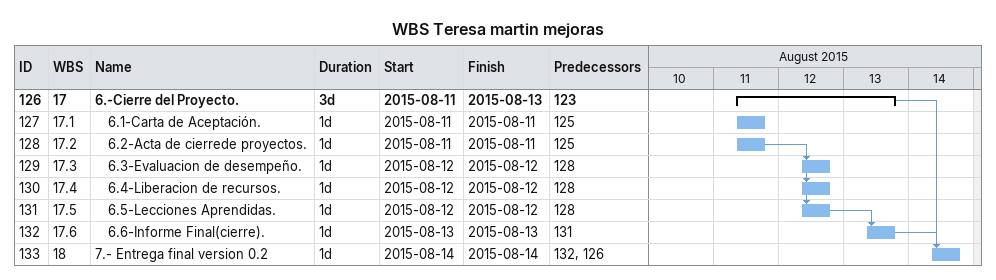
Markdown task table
WBS Teresa martin mejoras

| ID | WBS | Task | Duration | Start | Finish | Predecessors |
|---|---|---|---|---|---|---|
| 126 | 17 | **6.-Cierre del Proyecto.** | 3d | 2015-08-11 | 2015-08-13 | 123 |
| 127 | 17.1 | 6.1-Carta de Aceptación. | 1d | 2015-08-11 | 2015-08-11 | 125 |
| 128 | 17.2 | 6.2-Acta de cierrede proyectos. | 1d | 2015-08-11 | 2015-08-11 | 125 |
| 129 | 17.3 | 6.3-Evaluacion de desempeño. | 1d | 2015-08-12 | 2015-08-12 | 128 |
| 130 | 17.4 | 6.4-Liberacion de recursos. | 1d | 2015-08-12 | 2015-08-12 | 128 |
| 131 | 17.5 | 6.5-Lecciones Aprendidas. | 1d | 2015-08-12 | 2015-08-12 | 128 |
| 132 | 17.6 | 6.6-Informe Final(cierre). | 1d | 2015-08-13 | 2015-08-13 | 131 |
| 133 | 18 | 7.- Entrega final version 0.2 | 1d | 2015-08-14 | 2015-08-14 | 132, 126 |
